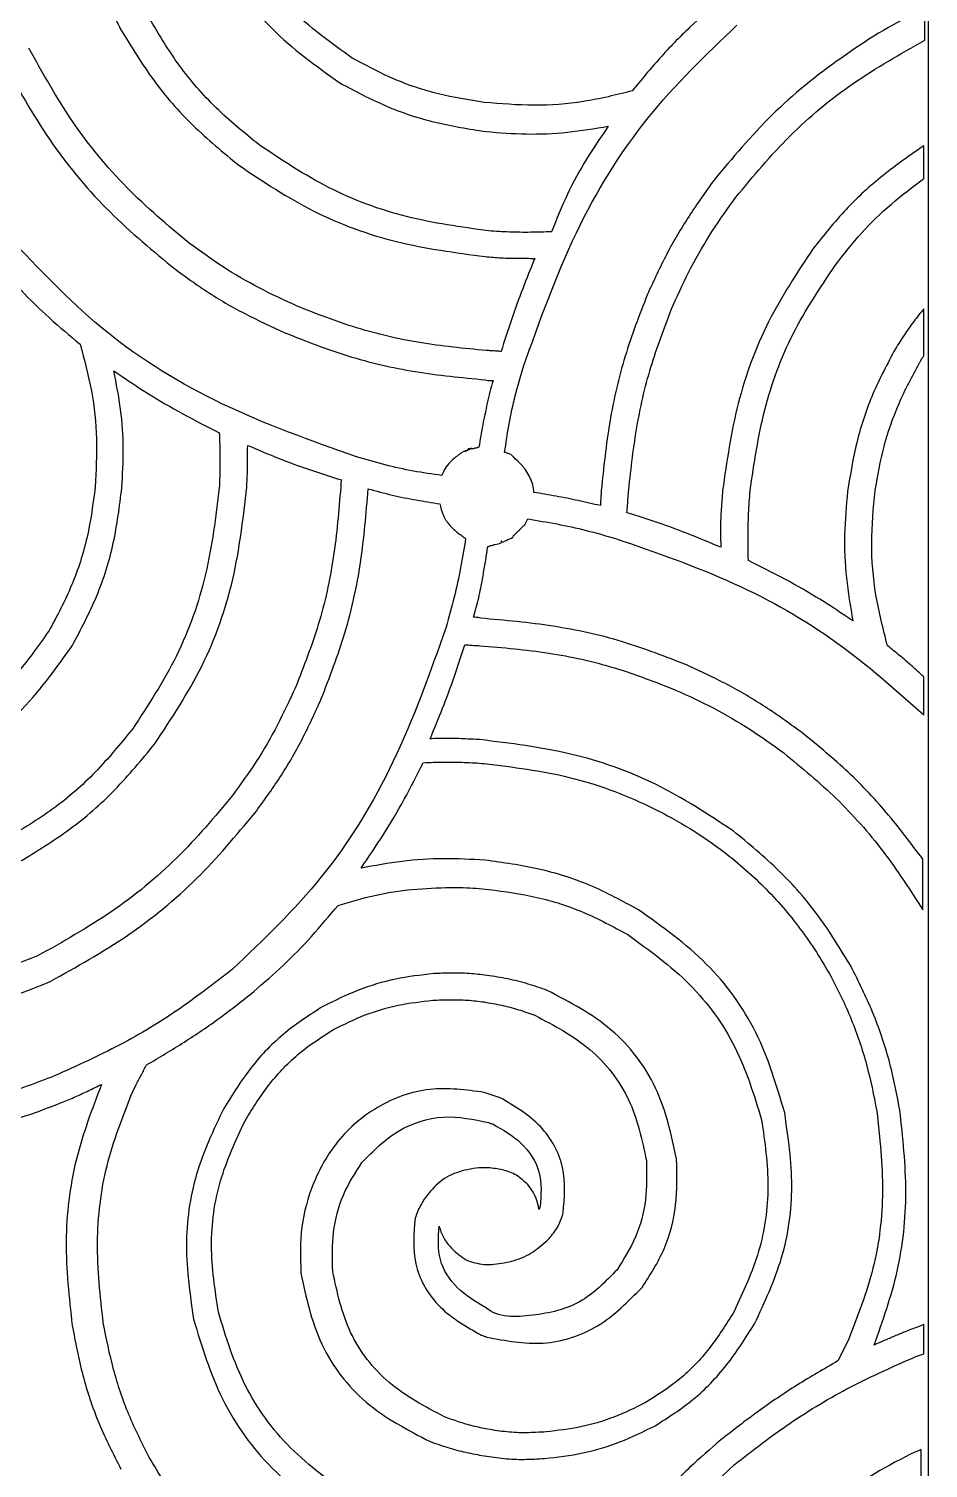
# Model space of a CAD drawing. Extents: x 0 to 371, y 0 to 260.
# Drawn here: x 343.59 to 370.44, y 165.5 to 208.47 of the extents above; entities that cross this region are included whole.
import ezdxf

# ---------------------------------------------------------------- set-up
doc = ezdxf.new("R2010")
doc.units = 0
doc.layers.add('Layer_1', color=7, linetype='CONTINUOUS')

msp = doc.modelspace()

# ---------------------------------------------------------------- linework, layer by layer
at = {"layer": 'Layer_1', "color": 7}
for points in [[(0.02646, 259.95312), (370.443122, 259.95312), (370.443122, 0.661457), (0.02646, 0.661457)], [(350.123332, 196.029584)], [(356.816973, 195.950519)], [(356.620097, 195.864736)], [(356.626817, 195.868353)], [(356.708467, 195.906077)], [(353.72156, 194.733539)], [(357.716662, 193.172394)], [(356.284711, 186.574347)], [(356.181867, 182.833491)], [(345.757707, 176.95323)]]:
    msp.add_lwpolyline(points, close=True, dxfattribs=at)
for points in [[(370.337075, 208.121352), (370.337075, 209.047394)], [(370.310723, 203.993955), (370.310723, 204.972707)], [(370.310723, 198.702289), (370.310723, 200.104271)], [(357.213848, 196.955626), (357.213848, 196.982497)], [(356.658329, 195.870938), (356.631976, 195.870938)], [(356.737916, 195.924164), (356.711034, 195.924164), (356.711034, 195.924164)], [(356.843326, 195.924164), (356.816973, 195.924164), (356.790621, 195.924164)], [(357.822601, 195.818227), (357.796249, 195.818227)], [(358.193124, 195.553644), (358.113537, 195.632709), (358.060832, 195.685936)], [(358.669056, 194.627602), (358.669056, 194.680313)], [(358.404473, 193.675206), (358.48406, 193.833852)], [(358.087185, 193.357396), (358.166242, 193.436977), (358.219476, 193.489688)], [(358.272181, 193.542914), (358.351768, 193.621979)], [(357.293435, 193.013747), (357.319787, 193.013747)], [(370.310723, 187.986664), (370.310723, 189.124063)], [(370.28437, 182.165831), (370.28437, 183.673749)], [(357.663957, 176.556355), (357.187496, 176.715001)], [(357.293435, 174.466043), (357.028851, 174.466043)], [(357.187496, 171.582497), (357.399374, 171.582497)], [(370.072492, 168.830728), (370.310723, 168.909793), (370.310723, 169.783124)], [(368.061765, 169.333539), (367.744476, 168.698436)], [(370.231665, 165.126561), (370.231665, 166.052603)]]:
    msp.add_lwpolyline(points, dxfattribs=at)
for points, knots in [([(353.245098, 207.592186), (352.60273, 208.051257), (351.330804, 208.960244), (349.930243, 210.894264), (349.477092, 212.378338), (349.249996, 213.12208)], [0, 0, 0, 0, 2.359117, 4.671186, 6.993906, 6.993906, 6.993906, 6.993906]), ([(344.884371, 212.725205), (344.979483, 212.226802), (345.169245, 211.232423), (345.651251, 209.787706), (346.110201, 208.888206), (346.339579, 208.438646)], [0, 0, 0, 0, 1.521336, 3.035266, 4.547924, 4.547924, 4.547924, 4.547924]), ([(348.508951, 212.910207), (348.756122, 212.093623), (349.247909, 210.468897), (350.777636, 208.348195), (352.169615, 207.354432), (352.874576, 206.851146)], [0, 0, 0, 0, 2.548266, 5.070183, 7.657964, 7.657964, 7.657964, 7.657964]), ([(364.251659, 209.338332), (363.936759, 209.063965), (363.302163, 208.511051), (362.417973, 207.599171), (361.877134, 206.942388), (361.605825, 206.612918)], [0, 0, 0, 0, 1.252638, 2.524357, 3.804463, 3.804463, 3.804463, 3.804463]), ([(370.337075, 209.047394), (370.317258, 209.038344), (370.27599, 209.019499), (370.213171, 208.995693), (369.35193, 208.603751), (367.815373, 207.628712), (365.725963, 205.966187), (364.598655, 204.611629), (364.04031, 203.940729)], [0, 0, 0, 0, 0.065342, 0.136071, 0.201412, 2.903263, 5.564705, 8.17648, 8.17648, 8.17648, 8.17648]), ([(346.339579, 208.438646), (346.650917, 207.926088), (347.27248, 206.902806), (348.46603, 205.540572), (349.39272, 204.775555), (349.858749, 204.39083)], [0, 0, 0, 0, 1.796895, 3.587358, 5.398689, 5.398689, 5.398689, 5.398689]), ([(350.466973, 204.999063), (350.027573, 205.357146), (349.155324, 206.067974), (348.042206, 207.343785), (347.471321, 208.303309), (347.186034, 208.782811)], [0, 0, 0, 0, 1.698782, 3.372239, 5.043885, 5.043885, 5.043885, 5.043885]), ([(358.351768, 198.358124), (358.83354, 199.71694), (359.766179, 202.347408), (361.907599, 205.861), (363.80525, 207.68425), (364.72812, 208.570937)], [0, 0, 0, 0, 4.320331, 8.363528, 12.191411, 12.191411, 12.191411, 12.191411]), ([(364.701768, 203.437918), (365.21957, 204.061529), (366.261692, 205.316601), (368.170228, 206.90065), (369.611147, 207.712397), (370.337075, 208.121352)], [0, 0, 0, 0, 2.42846, 4.88749, 7.384141, 7.384141, 7.384141, 7.384141]), ([(348.376659, 202.062291), (347.73717, 202.599416), (346.450776, 203.679895), (344.837256, 205.655318), (344.005986, 207.137498), (343.587807, 207.883124)], [0, 0, 0, 0, 2.501839, 5.032693, 7.594724, 7.594724, 7.594724, 7.594724]), ([(357.187496, 206.269269), (356.728599, 206.341805), (355.808406, 206.487258), (354.475283, 206.929387), (353.654557, 207.371577), (353.245098, 207.592186)], [0, 0, 0, 0, 1.392508, 2.792301, 4.185936, 4.185936, 4.185936, 4.185936]), ([(342.820409, 207.486249), (343.259389, 206.698707), (344.130783, 205.135402), (345.829016, 203.063568), (347.178905, 201.933961), (347.847492, 201.374477)], [0, 0, 0, 0, 2.701851, 5.363294, 7.97507, 7.97507, 7.97507, 7.97507]), ([(352.874576, 206.851146), (353.32774, 206.607584), (354.235002, 206.11996), (355.71282, 205.639438), (356.730901, 205.477132), (357.240201, 205.395938)], [0, 0, 0, 0, 1.541296, 3.085767, 4.63181, 4.63181, 4.63181, 4.63181]), ([(361.605825, 206.612918), (361.124732, 206.492921), (360.162834, 206.253001), (358.671043, 206.142413), (357.682478, 206.226943), (357.187496, 206.269269)], [0, 0, 0, 0, 1.485752, 2.970608, 4.45968, 4.45968, 4.45968, 4.45968]), ([(357.240201, 205.395938), (357.641664, 205.364215), (358.450164, 205.30033), (359.675562, 205.354357), (360.485038, 205.487635), (360.891662, 205.554584)], [0, 0, 0, 0, 1.207444, 2.431651, 3.667319, 3.667319, 3.667319, 3.667319]), ([(360.891662, 205.554584), (360.669212, 205.23126), (360.221874, 204.581066), (359.646271, 203.529899), (359.348731, 202.783842), (359.198223, 202.406455)], [0, 0, 0, 0, 1.177034, 2.36697, 3.585037, 3.585037, 3.585037, 3.585037]), ([(357.319787, 202.432811), (356.494199, 202.546335), (354.854691, 202.77178), (352.51205, 203.636187), (351.147453, 204.545579), (350.466973, 204.999063)], [0, 0, 0, 0, 2.496035, 4.956793, 7.404471, 7.404471, 7.404471, 7.404471]), ([(370.310723, 204.972707), (369.898416, 204.687313), (369.07398, 204.116645), (367.956116, 203.088993), (367.322725, 202.300916), (367.003431, 201.903644)], [0, 0, 0, 0, 1.503379, 3.006114, 4.533713, 4.533713, 4.533713, 4.533713]), ([(349.858749, 204.39083), (350.587186, 203.90538), (352.049604, 202.930786), (354.56625, 202.014793), (356.326935, 201.782453), (357.213848, 201.665416)], [0, 0, 0, 0, 2.619891, 5.259719, 7.939247, 7.939247, 7.939247, 7.939247]), ([(364.04031, 203.940729), (363.789254, 203.588471), (363.282965, 202.878096), (362.611333, 201.739937), (362.242035, 200.933758), (362.055935, 200.527501)], [0, 0, 0, 0, 1.297443, 2.616471, 3.956386, 3.956386, 3.956386, 3.956386]), ([(367.66489, 201.400832), (367.921132, 201.731485), (368.429771, 202.387829), (369.325853, 203.252209), (369.982774, 203.746964), (370.310723, 203.993955)], [0, 0, 0, 0, 1.253799, 2.488785, 3.719926, 3.719926, 3.719926, 3.719926]), ([(362.823332, 200.210207), (362.999216, 200.592102), (363.349109, 201.351823), (363.978291, 202.43211), (364.461479, 203.103858), (364.701768, 203.437918)], [0, 0, 0, 0, 1.260922, 2.508408, 3.742494, 3.742494, 3.742494, 3.742494]), ([(359.198223, 202.406455), (358.986932, 202.399472), (358.566378, 202.385572), (357.939419, 202.390032), (357.525144, 202.418633), (357.319787, 202.432811)], [0, 0, 0, 0, 0.634212, 1.262339, 1.879756, 1.879756, 1.879756, 1.879756]), ([(353.37739, 195.685936), (352.01689, 196.167967), (349.383201, 197.101095), (345.864226, 199.236625), (344.046845, 201.138841), (343.164579, 202.062291)], [0, 0, 0, 0, 4.325799, 8.373984, 12.193381, 12.193381, 12.193381, 12.193381]), ([(351.604893, 200.183852), (351.222957, 200.359742), (350.463124, 200.709661), (349.382623, 201.338776), (348.710762, 201.821996), (348.376659, 202.062291)], [0, 0, 0, 0, 1.261045, 2.508749, 3.742947, 3.742947, 3.742947, 3.742947]), ([(342.582707, 201.533124), (342.837224, 201.23792), (343.349448, 200.643813), (344.201493, 199.815036), (344.813494, 199.304033), (345.122601, 199.045938)], [0, 0, 0, 0, 1.168936, 2.352525, 3.560392, 3.560392, 3.560392, 3.560392]), ([(357.213848, 201.665416), (357.375097, 201.651174), (357.70108, 201.622382), (358.195652, 201.613097), (358.528188, 201.612836), (358.695409, 201.612705)], [0, 0, 0, 0, 0.485488, 0.981473, 1.483178, 1.483178, 1.483178, 1.483178]), ([(358.695409, 201.612705), (358.573587, 201.310554), (358.328932, 200.703746), (357.990507, 199.778247), (357.790615, 199.14989), (357.69031, 198.83458)], [0, 0, 0, 0, 0.977334, 1.96277, 2.955324, 2.955324, 2.955324, 2.955324]), ([(367.003431, 201.903644), (366.531645, 201.189573), (365.581042, 199.750788), (364.676084, 197.282483), (364.429208, 195.5518), (364.304893, 194.680313)], [0, 0, 0, 0, 2.561757, 5.16169, 7.798819, 7.798819, 7.798819, 7.798819]), ([(347.847492, 201.374477), (348.194417, 201.117868), (348.894025, 200.60039), (350.033162, 199.943674), (350.832893, 199.575122), (351.234371, 199.390102)], [0, 0, 0, 0, 1.293786, 2.609047, 3.934959, 3.934959, 3.934959, 3.934959]), ([(365.124995, 194.680313), (365.244133, 195.490188), (365.480759, 197.098737), (366.32534, 199.398359), (367.219801, 200.735476), (367.66489, 201.400832)], [0, 0, 0, 0, 2.452598, 4.871277, 7.266896, 7.266896, 7.266896, 7.266896]), ([(362.055935, 200.527501), (361.820328, 199.919271), (361.342548, 198.685856), (360.892807, 196.717853), (360.751456, 195.36585), (360.679784, 194.680313)], [0, 0, 0, 0, 1.954999, 3.964496, 6.031497, 6.031497, 6.031497, 6.031497]), ([(357.240201, 198.860936), (356.578817, 198.925584), (355.273052, 199.053218), (353.376303, 199.490716), (352.189016, 199.95529), (351.604893, 200.183852)], [0, 0, 0, 0, 1.992575, 3.933927, 5.81399, 5.81399, 5.81399, 5.81399]), ([(361.500415, 194.706668), (361.572132, 195.35079), (361.713846, 196.623589), (362.152516, 198.473636), (362.601924, 199.63704), (362.823332, 200.210207)], [0, 0, 0, 0, 1.943386, 3.84017, 5.682105, 5.682105, 5.682105, 5.682105]), ([(370.310723, 200.104271), (370.208394, 199.979186), (370.003732, 199.72901), (369.72652, 199.327625), (369.552168, 199.052401), (369.464268, 198.913646)], [0, 0, 0, 0, 0.484647, 0.969317, 1.462103, 1.462103, 1.462103, 1.462103]), ([(351.234371, 199.390102), (351.855658, 199.145629), (353.117433, 198.649128), (355.13081, 198.186104), (356.514785, 198.05422), (357.213848, 197.987604)], [0, 0, 0, 0, 2.001113, 4.064069, 6.169652, 6.169652, 6.169652, 6.169652]), ([(345.122601, 199.045938), (345.24612, 198.586386), (345.494485, 197.662338), (345.646184, 196.226166), (345.596839, 195.266038), (345.572181, 194.786249)], [0, 0, 0, 0, 1.42627, 2.867883, 4.307844, 4.307844, 4.307844, 4.307844]), ([(357.69031, 198.83458), (357.643537, 198.836327), (357.54593, 198.839973), (357.396378, 198.856257), (357.292863, 198.859358), (357.240201, 198.860936)], [0, 0, 0, 0, 0.14038, 0.292952, 0.450952, 0.450952, 0.450952, 0.450952]), ([(369.464268, 198.913646), (369.227873, 198.471191), (368.754781, 197.585717), (368.277777, 196.146127), (368.116343, 195.152228), (368.035412, 194.653957)], [0, 0, 0, 0, 1.503159, 3.008233, 4.521331, 4.521331, 4.521331, 4.521331]), ([(370.178431, 198.490416), (370.193981, 198.514483), (370.223625, 198.560362), (370.265529, 198.632342), (370.295173, 198.678222), (370.310723, 198.702289)], [0, 0, 0, 0, 0.085951, 0.163847, 0.249797, 0.249797, 0.249797, 0.249797]), ([(346.365931, 194.759894), (346.388831, 195.149722), (346.434664, 195.929984), (346.355458, 197.102876), (346.203564, 197.869363), (346.127701, 198.252188)], [0, 0, 0, 0, 1.170822, 2.343462, 3.513538, 3.513538, 3.513538, 3.513538]), ([(346.127701, 198.252188), (346.460103, 198.027598), (347.12909, 197.575593), (348.183451, 196.96248), (348.910469, 196.588376), (349.276348, 196.400104)], [0, 0, 0, 0, 1.203234, 2.421603, 3.655969, 3.655969, 3.655969, 3.655969]), ([(357.796249, 195.818227), (357.836918, 196.101014), (357.918719, 196.669794), (358.104919, 197.518303), (358.269082, 198.076813), (358.351768, 198.358124)], [0, 0, 0, 0, 0.856909, 1.723537, 2.603019, 2.603019, 2.603019, 2.603019]), ([(368.855515, 194.680313), (368.935176, 195.121868), (369.095164, 196.008667), (369.537953, 197.294304), (369.964997, 198.091821), (370.178431, 198.490416)], [0, 0, 0, 0, 1.344943, 2.701122, 4.056191, 4.056191, 4.056191, 4.056191]), ([(357.213848, 197.987604), (357.240156, 197.980497), (357.29218, 197.966443), (357.372616, 197.961396), (357.425626, 197.961298), (357.452079, 197.961249)], [0, 0, 0, 0, 0.08155, 0.161267, 0.240676, 0.240676, 0.240676, 0.240676]), ([(357.452079, 197.961249), (357.418775, 197.849139), (357.353128, 197.628158), (357.27163, 197.292868), (357.233147, 197.068265), (357.213848, 196.955626)], [0, 0, 0, 0, 0.35084, 0.691546, 1.034309, 1.034309, 1.034309, 1.034309]), ([(357.213848, 196.982497), (357.189238, 196.87027), (357.14059, 196.648421), (357.081338, 196.312625), (357.046429, 196.089315), (357.028851, 195.976874)], [0, 0, 0, 0, 0.344646, 0.681296, 1.02272, 1.02272, 1.02272, 1.02272]), ([(349.276348, 196.400104), (349.283412, 196.217232), (349.297459, 195.853555), (349.297459, 195.306443), (349.283412, 194.942766), (349.276348, 194.759894)], [0, 0, 0, 0, 0.548995, 1.091782, 1.640777, 1.640777, 1.640777, 1.640777]), ([(350.096451, 194.786249), (350.103607, 194.921105), (350.118119, 195.19459), (350.123034, 195.609251), (350.123232, 195.888821), (350.123332, 196.029584)], [0, 0, 0, 0, 0.405094, 0.821528, 1.24383, 1.24383, 1.24383, 1.24383]), ([(350.123332, 196.029584), (350.425416, 195.900679), (351.032327, 195.641697), (351.968011, 195.29676), (352.606141, 195.098208), (352.92781, 194.998122)], [0, 0, 0, 0, 0.985224, 1.979397, 2.989934, 2.989934, 2.989934, 2.989934]), ([(356.816973, 195.950519), (356.814306, 195.950235), (356.804618, 195.949203), (356.790198, 195.944214), (356.752942, 195.921914), (356.777577, 195.925884), (356.794873, 195.932095), (356.808651, 195.943581), (356.816973, 195.950519)], [0, 0, 0, 0, 0.007843, 0.028495, 0.059991, 0.067834, 0.088486, 0.119982, 0.119982, 0.119982, 0.119982]), ([(357.028851, 195.976874), (357.01982, 195.97512), (357.001079, 195.971481), (356.977013, 195.95606), (356.943384, 195.948506), (356.906559, 195.947563), (356.873539, 195.930374), (356.85259, 195.926068), (356.843326, 195.924164)], [0, 0, 0, 0, 0.02738, 0.056815, 0.084195, 0.129814, 0.165514, 0.193817, 0.193817, 0.193817, 0.193817]), ([(355.917284, 195.130414), (355.634498, 195.171084), (355.065718, 195.252884), (354.21721, 195.439086), (353.6587, 195.60325), (353.37739, 195.685936)], [0, 0, 0, 0, 0.856908, 1.723535, 2.603017, 2.603017, 2.603017, 2.603017]), ([(356.341041, 195.685936), (356.280795, 195.636169), (356.15875, 195.535354), (356.014617, 195.345238), (355.949416, 195.201332), (355.917284, 195.130414)], [0, 0, 0, 0, 0.233949, 0.473926, 0.707096, 0.707096, 0.707096, 0.707096]), ([(356.790621, 195.924164), (356.781543, 195.922463), (356.762684, 195.918929), (356.739339, 195.901775), (356.707924, 195.900631), (356.690017, 195.878451), (356.670315, 195.872048), (356.654174, 195.870775), (356.637282, 195.865837), (356.62818, 195.851223), (356.60221, 195.83752), (356.607057, 195.854514), (356.612301, 195.860712), (356.643665, 195.876791), (356.537704, 195.827171), (356.504687, 195.797356), (356.449083, 195.770022), (356.413146, 195.73644), (356.374701, 195.714237), (356.351867, 195.695038), (356.341041, 195.685936)], [0, 0, 0, 0, 0.027413, 0.056957, 0.08437, 0.115867, 0.136518, 0.144361, 0.165065, 0.183678, 0.204382, 0.214113, 0.222323, 0.230739, 0.304288, 0.371497, 0.431226, 0.473636, 0.520675, 0.563085, 0.563085, 0.563085, 0.563085]), ([(356.620097, 195.864736), (356.620901, 195.865112), (356.622485, 195.865853), (356.624116, 195.867184), (356.628237, 195.868904), (356.623976, 195.867374), (356.622369, 195.866001), (356.620855, 195.865158), (356.620097, 195.864736)], [0, 0, 0, 0, 0.002563, 0.005046, 0.007641, 0.01029, 0.012788, 0.015299, 0.015299, 0.015299, 0.015299]), ([(356.626817, 195.868353), (356.63006, 195.868969), (356.636765, 195.870243), (356.64733, 195.870851), (356.654589, 195.870908), (356.658329, 195.870938)], [0, 0, 0, 0, 0.009895, 0.020455, 0.031678, 0.031678, 0.031678, 0.031678]), ([(356.631976, 195.870938), (356.631369, 195.870688), (356.630185, 195.8702), (356.628577, 195.869123), (356.627411, 195.868613), (356.626817, 195.868353)], [0, 0, 0, 0, 0.001965, 0.003834, 0.005777, 0.005777, 0.005777, 0.005777]), ([(356.708467, 195.906077), (356.705825, 195.904753), (356.700569, 195.902119), (356.694188, 195.898343), (356.678441, 195.896803), (356.697155, 195.897574), (356.704756, 195.900059), (356.707334, 195.90424), (356.708467, 195.906077)], [0, 0, 0, 0, 0.008639, 0.017179, 0.025569, 0.038409, 0.046272, 0.052437, 0.052437, 0.052437, 0.052437]), ([(356.711034, 195.924164), (356.710958, 195.921316), (356.710831, 195.916561), (356.710334, 195.910818), (356.705638, 195.90055), (356.72408, 195.915573), (356.731635, 195.919527), (356.736527, 195.923139), (356.737916, 195.924164)], [0, 0, 0, 0, 0.008421, 0.014056, 0.018383, 0.035234, 0.047942, 0.052978, 0.052978, 0.052978, 0.052978]), ([(358.060832, 195.685936), (358.051832, 195.694894), (358.032788, 195.713849), (357.997969, 195.741427), (357.95598, 195.765586), (357.911496, 195.784608), (357.865932, 195.798483), (357.837812, 195.811296), (357.822601, 195.818227)], [0, 0, 0, 0, 0.038081, 0.080574, 0.132826, 0.182911, 0.225414, 0.2755, 0.2755, 0.2755, 0.2755]), ([(358.669056, 194.680313), (358.655289, 194.757692), (358.62799, 194.91112), (358.530664, 195.123514), (358.43096, 195.281401), (358.343647, 195.397961), (358.27088, 195.475631), (358.219362, 195.527319), (358.193124, 195.553644)], [0, 0, 0, 0, 0.234925, 0.465812, 0.694772, 0.794702, 0.902147, 1.013671, 1.013671, 1.013671, 1.013671]), ([(345.572181, 194.786249), (345.505263, 194.285666), (345.371448, 193.284668), (344.906254, 191.834913), (344.432892, 190.944671), (344.19656, 190.500206)], [0, 0, 0, 0, 1.513325, 3.026144, 4.534516, 4.534516, 4.534516, 4.534516]), ([(344.884371, 190.050104), (345.143573, 190.538203), (345.661975, 191.514397), (346.16081, 193.1094), (346.297444, 194.208816), (346.365931, 194.759894)], [0, 0, 0, 0, 1.655746, 3.311481, 4.975488, 4.975488, 4.975488, 4.975488]), ([(349.276348, 194.759894), (349.169426, 193.895142), (348.956818, 192.17563), (348.09292, 189.710303), (347.151805, 188.276172), (346.683749, 187.562918)], [0, 0, 0, 0, 2.61027, 5.190382, 7.743209, 7.743209, 7.743209, 7.743209]), ([(347.345207, 187.113333), (347.846574, 187.872276), (348.854293, 189.397709), (349.783551, 192.025653), (349.991698, 193.862054), (350.096451, 194.786249)], [0, 0, 0, 0, 2.722158, 5.471388, 8.256756, 8.256756, 8.256756, 8.256756]), ([(352.901457, 194.786249), (352.843951, 194.083398), (352.730613, 192.698167), (352.28702, 190.682829), (351.794346, 189.425915), (351.551659, 188.806769)], [0, 0, 0, 0, 2.114459, 4.167331, 6.160257, 6.160257, 6.160257, 6.160257]), ([(352.319056, 188.462604), (352.570687, 189.112713), (353.082428, 190.434842), (353.544204, 192.547679), (353.662007, 193.999565), (353.72156, 194.733539)], [0, 0, 0, 0, 2.089227, 4.248873, 6.456838, 6.456838, 6.456838, 6.456838]), ([(352.92781, 194.998122), (352.920737, 194.974106), (352.90733, 194.928585), (352.901339, 194.856966), (352.901417, 194.810432), (352.901457, 194.786249)], [0, 0, 0, 0, 0.074913, 0.141994, 0.214569, 0.214569, 0.214569, 0.214569]), ([(353.72156, 194.733539), (353.958977, 194.668266), (354.430804, 194.538547), (355.147687, 194.395395), (355.626198, 194.320666), (355.864579, 194.283438)], [0, 0, 0, 0, 0.738481, 1.467605, 2.191421, 2.191421, 2.191421, 2.191421]), ([(360.679784, 194.680313), (360.678219, 194.629653), (360.675146, 194.530177), (360.658069, 194.380863), (360.654996, 194.281387), (360.653431, 194.230727)], [0, 0, 0, 0, 0.151991, 0.298453, 0.450443, 0.450443, 0.450443, 0.450443]), ([(361.447181, 194.020405), (361.454314, 194.09725), (361.468389, 194.248877), (361.479106, 194.478148), (361.493247, 194.629797), (361.500415, 194.706668)], [0, 0, 0, 0, 0.231498, 0.456782, 0.688365, 0.688365, 0.688365, 0.688365]), ([(364.304893, 194.680313), (364.28904, 194.494881), (364.257204, 194.122497), (364.235648, 193.557304), (364.246286, 193.178293), (364.251659, 192.986876)], [0, 0, 0, 0, 0.558306, 1.121186, 1.695539, 1.695539, 1.695539, 1.695539]), ([(365.07229, 192.590001), (365.066892, 192.825516), (365.056184, 193.292702), (365.077435, 193.990054), (365.109179, 194.450762), (365.124995, 194.680313)], [0, 0, 0, 0, 0.706631, 1.40173, 2.091998, 2.091998, 2.091998, 2.091998]), ([(368.035412, 194.653957), (367.996638, 194.226529), (367.918794, 193.368422), (367.972014, 192.070523), (368.120009, 191.217797), (368.194056, 190.791144)], [0, 0, 0, 0, 1.28672, 2.583227, 3.881496, 3.881496, 3.881496, 3.881496]), ([(369.226037, 190.050104), (369.097259, 190.551204), (368.839056, 191.555924), (368.712655, 193.120316), (368.807796, 194.159232), (368.855515, 194.680313)], [0, 0, 0, 0, 1.550462, 3.108725, 4.676749, 4.676749, 4.676749, 4.676749]), ([(355.864579, 194.283438), (355.890515, 194.17297), (355.941848, 193.954329), (356.12022, 193.662522), (356.284771, 193.512369), (356.367393, 193.436977)], [0, 0, 0, 0, 0.338897, 0.670754, 1.005417, 1.005417, 1.005417, 1.005417]), ([(360.653431, 194.230727), (360.433195, 194.281828), (359.993918, 194.383753), (359.332186, 194.516184), (358.889745, 194.590522), (358.669056, 194.627602)], [0, 0, 0, 0, 0.678238, 1.352795, 2.024117, 2.024117, 2.024117, 2.024117]), ([(358.48406, 193.833852), (358.775561, 193.78606), (359.361185, 193.690044), (360.236407, 193.49885), (360.813295, 193.334266), (361.10354, 193.251459)], [0, 0, 0, 0, 0.886111, 1.780194, 2.685514, 2.685514, 2.685514, 2.685514]), ([(364.251659, 192.986876), (363.948821, 193.114013), (363.339908, 193.369646), (362.406579, 193.721211), (361.768403, 193.92023), (361.447181, 194.020405)], [0, 0, 0, 0, 0.985319, 1.981173, 2.990436, 2.990436, 2.990436, 2.990436]), ([(356.367393, 193.436977), (356.385316, 193.426291), (356.422114, 193.404351), (356.471316, 193.363667), (356.508114, 193.341727), (356.526037, 193.331041)], [0, 0, 0, 0, 0.062523, 0.128365, 0.190888, 0.190888, 0.190888, 0.190888]), ([(357.504784, 193.066458), (357.574839, 193.08445), (357.71233, 193.119763), (357.875664, 193.222431), (358.053835, 193.261869), (358.061306, 193.335307), (358.064333, 193.337986), (358.068427, 193.343323), (358.07359, 193.350761), (358.081547, 193.355407), (358.085909, 193.356946), (358.087185, 193.357396)], [0, 0, 0, 0, 0.212426, 0.416911, 0.620595, 0.624999, 0.628554, 0.632226, 0.645337, 0.655161, 0.659223, 0.659223, 0.659223, 0.659223]), ([(358.219476, 193.489688), (358.226632, 193.491536), (358.241927, 193.495488), (358.253085, 193.520847), (358.265226, 193.534876), (358.272181, 193.542914)], [0, 0, 0, 0, 0.021088, 0.045075, 0.07725, 0.07725, 0.07725, 0.07725]), ([(358.351768, 193.621979), (358.359778, 193.628947), (358.373748, 193.641101), (358.398834, 193.652708), (358.402672, 193.668019), (358.404473, 193.675206)], [0, 0, 0, 0, 0.03215, 0.056076, 0.077239, 0.077239, 0.077239, 0.077239]), ([(356.631976, 193.251459), (356.584142, 192.959645), (356.487734, 192.371515), (356.295413, 191.487897), (356.132194, 190.902128), (356.049576, 190.605626)], [0, 0, 0, 0, 0.88705, 1.787784, 2.711049, 2.711049, 2.711049, 2.711049]), ([(356.526037, 193.331041), (356.527802, 193.323833), (356.531563, 193.308477), (356.557397, 193.298316), (356.573372, 193.276547), (356.599602, 193.274502), (356.611341, 193.255655), (356.624882, 193.252902), (356.631976, 193.251459)], [0, 0, 0, 0, 0.021038, 0.044821, 0.07689, 0.097767, 0.116736, 0.137614, 0.137614, 0.137614, 0.137614]), ([(356.870207, 190.897081), (356.896575, 190.993993), (356.949175, 191.187317), (357.023077, 191.477565), (357.091147, 191.813028), (357.159726, 192.19008), (357.23428, 192.604106), (357.273932, 192.878692), (357.293435, 193.013747)], [0, 0, 0, 0, 0.301316, 0.601074, 0.898294, 1.327951, 1.750855, 2.160192, 2.160192, 2.160192, 2.160192]), ([(357.319787, 193.013747), (357.3306, 193.020701), (357.352694, 193.034912), (357.389647, 193.041664), (357.427486, 193.033916), (357.449012, 193.061396), (357.47827, 193.066182), (357.496032, 193.066367), (357.504784, 193.066458)], [0, 0, 0, 0, 0.038178, 0.078013, 0.111372, 0.143642, 0.170815, 0.197208, 0.197208, 0.197208, 0.197208]), ([(357.716662, 193.172394), (357.714385, 193.172116), (357.707356, 193.171259), (357.693759, 193.16739), (357.690179, 193.133941), (357.687918, 193.163998), (357.7001, 193.174257), (357.710083, 193.173134), (357.716662, 193.172394)], [0, 0, 0, 0, 0.006898, 0.021299, 0.041106, 0.059723, 0.069352, 0.087968, 0.087968, 0.087968, 0.087968]), ([(361.10354, 193.251459), (362.293975, 192.840872), (364.6068, 192.043165), (367.742359, 190.274627), (369.470258, 188.735371), (370.310723, 187.986664)], [0, 0, 0, 0, 3.774131, 7.33254, 10.702616, 10.702616, 10.702616, 10.702616]), ([(368.194056, 190.791144), (367.867825, 191.009086), (367.207458, 191.450251), (366.163979, 192.049517), (365.438085, 192.4089), (365.07229, 192.590001)], [0, 0, 0, 0, 1.176781, 2.382078, 3.606441, 3.606441, 3.606441, 3.606441]), ([(357.081556, 190.870209), (357.057586, 190.87731), (357.012195, 190.890755), (356.940765, 190.897119), (356.894347, 190.897094), (356.870207, 190.897081)], [0, 0, 0, 0, 0.074815, 0.141671, 0.214112, 0.214112, 0.214112, 0.214112]), ([(363.24656, 189.468227), (362.607624, 189.718113), (361.309803, 190.225686), (359.231076, 190.677434), (357.804267, 190.805395), (357.081556, 190.870209)], [0, 0, 0, 0, 2.055817, 4.175825, 6.35188, 6.35188, 6.35188, 6.35188]), ([(344.19656, 190.500206), (343.737483, 189.857803), (342.828476, 188.585798), (340.894535, 187.184957), (339.410413, 186.731719), (338.666662, 186.504585)], [0, 0, 0, 0, 2.359223, 4.671439, 6.994206, 6.994206, 6.994206, 6.994206]), ([(356.049576, 190.605626), (355.567544, 189.245126), (354.634417, 186.611437), (352.498888, 183.09246), (350.596673, 181.275079), (349.673223, 180.392813)], [0, 0, 0, 0, 4.325799, 8.373985, 12.193381, 12.193381, 12.193381, 12.193381]), ([(338.825307, 185.684479), (339.641891, 185.931651), (341.266617, 186.423438), (343.387321, 187.953165), (344.381084, 189.345144), (344.884371, 190.050104)], [0, 0, 0, 0, 2.548267, 5.070184, 7.657966, 7.657966, 7.657966, 7.657966]), ([(355.573643, 187.271979), (355.69731, 187.57461), (355.9466, 188.184655), (356.302047, 189.116065), (356.503893, 189.754624), (356.605624, 190.07646)], [0, 0, 0, 0, 0.98081, 1.97712, 2.98951, 2.98951, 2.98951, 2.98951]), ([(356.605624, 190.07646), (356.656283, 190.074895), (356.755757, 190.071821), (356.90507, 190.054742), (357.004545, 190.051669), (357.055204, 190.050104)], [0, 0, 0, 0, 0.151989, 0.298449, 0.450438, 0.450438, 0.450438, 0.450438]), ([(357.055204, 190.050104), (357.742686, 189.992515), (359.098898, 189.878907), (361.068878, 189.442694), (362.298356, 188.962905), (362.90239, 188.727188)], [0, 0, 0, 0, 2.068543, 4.080665, 6.023909, 6.023909, 6.023909, 6.023909]), ([(370.310723, 189.124063), (370.193991, 189.230157), (369.959307, 189.443455), (369.597859, 189.752605), (369.349719, 189.951145), (369.226037, 190.050104)], [0, 0, 0, 0, 0.47321, 0.951367, 1.426544, 1.426544, 1.426544, 1.426544]), ([(366.632909, 187.483852), (366.285275, 187.735421), (365.581605, 188.244639), (364.448382, 188.909524), (363.648209, 189.281509), (363.24656, 189.468227)], [0, 0, 0, 0, 1.286896, 2.604903, 3.933244, 3.933244, 3.933244, 3.933244]), ([(351.551659, 188.806769), (351.375769, 188.424833), (351.025851, 187.665003), (350.396736, 186.584505), (349.913518, 185.912645), (349.673223, 185.578543)], [0, 0, 0, 0, 1.261043, 2.508743, 3.742939, 3.742939, 3.742939, 3.742939]), ([(362.90239, 188.727188), (363.284326, 188.551298), (364.044158, 188.201379), (365.124659, 187.572264), (365.796521, 187.089044), (366.130624, 186.848749)], [0, 0, 0, 0, 1.261045, 2.508749, 3.742947, 3.742947, 3.742947, 3.742947]), ([(350.334681, 185.049376), (350.590781, 185.400883), (351.105315, 186.107104), (351.768797, 187.250959), (352.134657, 188.056565), (352.319056, 188.462604)], [0, 0, 0, 0, 1.304167, 2.620229, 3.957614, 3.957614, 3.957614, 3.957614]), ([(346.683749, 187.562918), (346.325672, 187.123554), (345.614868, 186.251393), (344.338975, 185.138538), (343.379491, 184.567746), (342.899996, 184.282497)], [0, 0, 0, 0, 1.698681, 3.371977, 5.043551, 5.043551, 5.043551, 5.043551]), ([(370.28437, 183.673749), (369.928715, 184.147328), (369.219941, 185.091108), (368.000781, 186.376316), (367.088264, 187.115162), (366.632909, 187.483852)], [0, 0, 0, 0, 1.776053, 3.539441, 5.295857, 5.295857, 5.295857, 5.295857]), ([(343.296871, 183.594168), (343.809467, 183.905512), (344.832847, 184.5271), (346.195324, 185.720569), (346.960442, 186.647297), (347.345207, 187.113333)], [0, 0, 0, 0, 1.797008, 3.587658, 5.399077, 5.399077, 5.399077, 5.399077]), ([(357.055204, 187.245624), (356.889968, 187.254294), (356.561608, 187.271523), (356.067497, 187.288286), (355.738911, 187.277437), (355.573643, 187.271979)], [0, 0, 0, 0, 0.496425, 0.986507, 1.482446, 1.482446, 1.482446, 1.482446]), ([(364.622181, 184.52021), (363.871926, 185.012942), (362.363722, 186.003461), (359.772261, 186.915416), (357.964077, 187.135167), (357.055204, 187.245624)], [0, 0, 0, 0, 2.686076, 5.399698, 8.142179, 8.142179, 8.142179, 8.142179]), ([(353.509681, 183.409166), (353.735924, 183.741708), (354.191197, 184.41089), (354.813432, 185.460508), (355.17861, 186.191289), (355.361765, 186.557811)], [0, 0, 0, 0, 1.206481, 2.427829, 3.656768, 3.656768, 3.656768, 3.656768]), ([(355.361765, 186.557811), (355.463808, 186.561775), (355.668597, 186.56973), (355.976304, 186.575688), (356.18192, 186.574794), (356.284711, 186.574347)], [0, 0, 0, 0, 0.306357, 0.614826, 0.923194, 0.923194, 0.923194, 0.923194]), ([(356.284711, 186.574347), (356.386749, 186.572587), (356.589432, 186.569092), (356.890535, 186.555502), (357.089183, 186.539417), (357.187496, 186.531456)], [0, 0, 0, 0, 0.306154, 0.608128, 0.904015, 0.904015, 0.904015, 0.904015]), ([(357.187496, 186.531456), (358.040251, 186.426668), (359.731971, 186.218788), (362.131179, 185.33159), (364.069664, 184.175393), (365.554595, 182.889107), (366.655806, 181.612486), (367.521141, 180.272591), (368.167023, 178.907079), (368.629625, 177.556865), (368.815709, 176.625266), (368.908749, 176.15948)], [0, 0, 0, 0, 2.570343, 5.099119, 7.607888, 9.302136, 10.971555, 12.649432, 14.070614, 15.494426, 16.918161, 16.918161, 16.918161, 16.918161]), ([(366.130624, 186.848749), (366.664414, 186.40837), (367.739153, 185.521705), (369.136225, 183.941256), (369.900672, 182.759159), (370.28437, 182.165831)], [0, 0, 0, 0, 2.073999, 4.175809, 6.293894, 6.293894, 6.293894, 6.293894]), ([(349.673223, 185.578543), (349.136098, 184.939054), (348.055619, 183.652659), (346.080196, 182.039138), (344.598016, 181.207867), (343.85239, 180.789688)], [0, 0, 0, 0, 2.50184, 5.032695, 7.594725, 7.594725, 7.594725, 7.594725]), ([(344.222912, 180.022293), (345.010454, 180.461273), (346.573759, 181.332667), (348.645592, 183.0309), (349.775198, 184.380789), (350.334681, 185.049376)], [0, 0, 0, 0, 2.70185, 5.363292, 7.975068, 7.975068, 7.975068, 7.975068]), ([(368.141351, 180.472394), (367.830013, 180.984952), (367.20845, 182.008234), (366.0149, 183.370468), (365.08821, 184.135485), (364.622181, 184.52021)], [0, 0, 0, 0, 1.796895, 3.587358, 5.398689, 5.398689, 5.398689, 5.398689]), ([(357.213848, 183.647394), (356.799817, 183.670356), (355.973126, 183.716204), (354.73017, 183.636568), (353.916771, 183.485015), (353.509681, 183.409166)], [0, 0, 0, 0, 1.243343, 2.482573, 3.724182, 3.724182, 3.724182, 3.724182]), ([(361.791351, 182.165831), (361.318855, 182.423567), (360.37276, 182.939639), (358.818616, 183.425258), (357.749294, 183.573277), (357.213848, 183.647394)], [0, 0, 0, 0, 1.611897, 3.227553, 4.847955, 4.847955, 4.847955, 4.847955]), ([(352.821871, 182.298122), (353.184368, 182.405338), (353.911466, 182.62039), (355.040387, 182.797843), (355.801114, 182.8216), (356.181867, 182.833491)], [0, 0, 0, 0, 1.133284, 2.273146, 3.415349, 3.415349, 3.415349, 3.415349]), ([(356.181867, 182.833491), (356.308707, 182.832175), (356.562216, 182.829547), (356.941836, 182.809788), (357.193869, 182.785965), (357.319787, 182.774063)], [0, 0, 0, 0, 0.380516, 0.760521, 1.139935, 1.139935, 1.139935, 1.139935]), ([(357.319787, 182.774063), (357.80292, 182.708794), (358.770547, 182.578073), (360.177785, 182.12633), (361.040684, 181.659143), (361.473534, 181.424791)], [0, 0, 0, 0, 1.460967, 2.926054, 4.400678, 4.400678, 4.400678, 4.400678]), ([(350.308329, 179.731354), (350.605794, 179.988214), (351.20654, 180.506952), (352.044101, 181.367934), (352.561481, 181.986705), (352.821871, 182.298122)], [0, 0, 0, 0, 1.178672, 2.380383, 3.597987, 3.597987, 3.597987, 3.597987]), ([(366.156976, 176.106769), (365.914907, 176.923887), (365.432568, 178.552051), (363.892552, 180.668726), (362.497839, 181.662458), (361.791351, 182.165831)], [0, 0, 0, 0, 2.544261, 5.069616, 7.661989, 7.661989, 7.661989, 7.661989]), ([(361.473534, 181.424791), (362.115298, 180.961114), (363.38279, 180.045346), (364.789271, 178.118017), (365.242214, 176.636982), (365.469165, 175.894896)], [0, 0, 0, 0, 2.366593, 4.674047, 6.991296, 6.991296, 6.991296, 6.991296]), ([(343.85239, 180.789688), (342.762786, 180.367003), (340.521316, 179.497479), (336.839998, 179.159677), (334.391973, 179.540293), (333.163117, 179.731354)], [0, 0, 0, 0, 3.49491, 7.189524, 10.913492, 10.913492, 10.913492, 10.913492]), ([(369.59656, 176.185835), (369.499793, 176.684431), (369.30669, 177.679408), (368.814832, 179.119457), (368.365439, 180.022232), (368.141351, 180.472394)], [0, 0, 0, 0, 1.522577, 3.038394, 4.546008, 4.546008, 4.546008, 4.546008]), ([(349.673223, 180.392813), (349.12238, 179.9674), (348.016385, 179.113249), (346.197659, 178.027785), (344.90276, 177.454448), (344.249265, 177.165103)], [0, 0, 0, 0, 2.086879, 4.19008, 6.332929, 6.332929, 6.332929, 6.332929]), ([(355.679582, 180.260521), (355.29572, 180.216798), (354.529579, 180.129533), (353.414063, 179.792439), (352.720526, 179.452472), (352.372291, 179.281769)], [0, 0, 0, 0, 1.157449, 2.310129, 3.4726, 3.4726, 3.4726, 3.4726]), ([(357.267082, 180.207811), (357.090931, 180.229093), (356.739509, 180.271551), (356.208538, 180.281358), (355.855907, 180.267467), (355.679582, 180.260521)], [0, 0, 0, 0, 0.531999, 1.061341, 1.590741, 1.590741, 1.590741, 1.590741]), ([(359.065931, 179.75771), (358.876145, 179.825003), (358.491378, 179.961432), (357.889675, 180.113893), (357.476088, 180.176282), (357.267082, 180.207811)], [0, 0, 0, 0, 0.603915, 1.224361, 1.858225, 1.858225, 1.858225, 1.858225]), ([(333.374996, 178.805313), (334.632279, 178.6388), (337.129716, 178.308044), (340.858947, 178.695214), (343.123653, 179.588637), (344.222912, 180.022293)], [0, 0, 0, 0, 3.798617, 7.545486, 11.079561, 11.079561, 11.079561, 11.079561]), ([(347.106976, 177.535622), (347.481728, 177.759222), (348.22718, 178.204006), (349.303193, 178.927861), (349.974405, 179.464419), (350.308329, 179.731354)], [0, 0, 0, 0, 1.309136, 2.604123, 3.886199, 3.886199, 3.886199, 3.886199]), ([(362.928742, 174.730626), (362.772299, 175.45487), (362.461128, 176.89542), (361.058033, 178.726904), (359.73657, 179.41069), (359.065931, 179.75771)], [0, 0, 0, 0, 2.205182, 4.386197, 6.633614, 6.633614, 6.633614, 6.633614]), ([(352.372291, 179.281769), (351.983908, 179.032974), (351.193288, 178.526508), (350.189095, 177.483356), (349.672083, 176.659073), (349.40864, 176.239061)], [0, 0, 0, 0, 1.380481, 2.810206, 4.295602, 4.295602, 4.295602, 4.295602]), ([(352.689579, 178.593956), (353.000538, 178.747099), (353.619166, 179.051765), (354.620073, 179.347341), (355.306737, 179.426758), (355.652701, 179.466771)], [0, 0, 0, 0, 1.038733, 2.066476, 3.11009, 3.11009, 3.11009, 3.11009]), ([(355.652701, 179.466771), (355.826425, 179.473723), (356.169955, 179.487471), (356.683461, 179.478093), (357.01983, 179.435361), (357.187496, 179.414061)], [0, 0, 0, 0, 0.521619, 1.031471, 1.538189, 1.538189, 1.538189, 1.538189]), ([(357.187496, 179.414061), (357.361424, 179.384244), (357.706148, 179.325148), (358.210768, 179.192893), (358.534549, 179.075506), (358.695409, 179.017186)], [0, 0, 0, 0, 0.52926, 1.048985, 1.562131, 1.562131, 1.562131, 1.562131]), ([(358.695409, 179.017186), (359.271536, 178.714211), (360.408537, 178.116281), (361.631307, 176.545912), (361.896641, 175.301438), (362.029582, 174.677916)], [0, 0, 0, 0, 1.939424, 3.827502, 5.723392, 5.723392, 5.723392, 5.723392]), ([(350.043746, 175.868541), (350.279122, 176.246371), (350.740403, 176.986824), (351.636598, 177.922433), (352.343404, 178.373188), (352.689579, 178.593956)], [0, 0, 0, 0, 1.333712, 2.613745, 3.842465, 3.842465, 3.842465, 3.842465]), ([(346.656867, 176.662291), (346.702878, 176.759685), (346.795661, 176.956084), (346.948978, 177.24564), (347.054167, 177.438699), (347.106976, 177.535622)], [0, 0, 0, 0, 0.323104, 0.651555, 0.982695, 0.982695, 0.982695, 0.982695]), ([(344.249265, 177.165103), (343.701116, 176.959136), (342.579996, 176.537875), (340.784453, 176.120845), (339.540951, 175.971359), (338.904893, 175.894896)], [0, 0, 0, 0, 1.755379, 3.59025, 5.511548, 5.511548, 5.511548, 5.511548]), ([(342.555826, 175.736249), (342.789542, 175.800965), (343.252628, 175.929192), (343.93019, 176.165758), (344.507619, 176.386216), (344.990098, 176.588428), (345.377844, 176.766025), (345.631898, 176.891228), (345.757707, 176.95323)], [0, 0, 0, 0, 0.727345, 1.44116, 2.151888, 2.58143, 3.010336, 3.431095, 3.431095, 3.431095, 3.431095]), ([(345.757707, 176.95323), (345.474963, 176.207011), (344.903754, 174.699477), (344.609854, 172.23774), (344.791857, 170.592869), (344.884371, 169.756769)], [0, 0, 0, 0, 2.38824, 4.8248, 7.343696, 7.343696, 7.343696, 7.343696]), ([(345.810412, 169.835835), (345.723227, 170.634043), (345.55227, 172.199202), (345.827901, 174.537719), (346.382757, 175.95977), (346.656867, 176.662291)], [0, 0, 0, 0, 2.40486, 4.715544, 6.971607, 6.971607, 6.971607, 6.971607]), ([(357.187496, 176.715001), (356.641938, 176.789315), (355.544842, 176.938755), (353.935177, 176.347631), (352.74392, 175.300662), (352.043224, 174.013371), (351.672913, 172.695149), (351.69808, 171.781068), (351.710832, 171.317914)], [0, 0, 0, 0, 1.631158, 3.280195, 4.958221, 6.281954, 7.628515, 9.011583, 9.011583, 9.011583, 9.011583]), ([(349.40864, 176.239061), (349.104878, 175.595141), (348.493611, 174.299363), (348.192142, 172.114559), (348.402488, 170.671927), (348.508951, 169.941771)], [0, 0, 0, 0, 2.127754, 4.281735, 6.489169, 6.489169, 6.489169, 6.489169]), ([(359.542393, 173.116771), (359.582538, 173.574775), (359.663813, 174.502004), (358.924933, 175.815764), (358.092691, 176.304552), (357.663957, 176.556355)], [0, 0, 0, 0, 1.356337, 2.745906, 4.222352, 4.222352, 4.222352, 4.222352]), ([(368.829162, 169.174376), (369.08736, 169.901858), (369.610078, 171.374634), (369.859641, 173.768078), (369.685364, 175.369708), (369.59656, 176.185835)], [0, 0, 0, 0, 2.310336, 4.677247, 7.136435, 7.136435, 7.136435, 7.136435]), ([(349.249996, 170.153644), (349.148786, 170.813963), (348.948634, 172.119811), (349.220544, 174.102344), (349.770163, 175.281563), (350.043746, 175.868541)], [0, 0, 0, 0, 1.997914, 3.95108, 5.886882, 5.886882, 5.886882, 5.886882]), ([(353.536034, 174.625206), (353.874486, 174.967496), (354.546201, 175.646829), (355.955915, 176.098419), (356.870519, 175.908917), (357.319787, 175.815831)], [0, 0, 0, 0, 1.431651, 2.841352, 4.20238, 4.20238, 4.20238, 4.20238]), ([(357.319787, 175.815831), (357.330917, 175.808558), (357.355585, 175.792437), (357.403177, 175.783279), (357.435016, 175.769818), (357.452079, 175.762605)], [0, 0, 0, 0, 0.039542, 0.087642, 0.143182, 0.143182, 0.143182, 0.143182]), ([(357.452079, 175.762605), (357.743392, 175.597373), (358.330695, 175.264257), (358.938106, 174.355001), (358.882619, 173.655656), (358.854582, 173.302289)], [0, 0, 0, 0, 1.000476, 2.017012, 3.055255, 3.055255, 3.055255, 3.055255]), ([(365.469165, 175.894896), (365.563188, 175.234306), (365.749258, 173.926998), (365.472053, 171.946707), (364.922195, 170.767088), (364.648534, 170.179999)], [0, 0, 0, 0, 1.996072, 3.950228, 5.886441, 5.886441, 5.886441, 5.886441]), ([(365.257287, 169.80948), (365.560878, 170.457376), (366.169414, 171.756055), (366.474333, 173.939651), (366.263625, 175.378506), (366.156976, 176.106769)], [0, 0, 0, 0, 2.138634, 4.286794, 6.488376, 6.488376, 6.488376, 6.488376]), ([(368.908749, 176.15948), (368.995905, 175.361312), (369.166802, 173.796259), (368.890814, 171.457933), (368.335907, 170.036015), (368.061765, 169.333539)], [0, 0, 0, 0, 2.404717, 4.715186, 6.971166, 6.971166, 6.971166, 6.971166]), ([(352.663226, 171.370624), (352.653765, 171.762524), (352.635109, 172.535275), (352.923873, 173.668631), (353.332859, 174.307721), (353.536034, 174.625206)], [0, 0, 0, 0, 1.173336, 2.313594, 3.439246, 3.439246, 3.439246, 3.439246]), ([(357.028851, 174.466043), (356.802927, 174.431112), (356.364425, 174.363314), (355.777646, 174.02729), (355.517752, 173.684586), (355.388117, 173.513646)], [0, 0, 0, 0, 0.682452, 1.324592, 1.963653, 1.963653, 1.963653, 1.963653]), ([(358.48406, 173.963747), (358.376949, 174.064551), (358.162368, 174.266498), (357.736206, 174.418974), (357.442136, 174.450235), (357.293435, 174.466043)], [0, 0, 0, 0, 0.437202, 0.875873, 1.324598, 1.324598, 1.324598, 1.324598]), ([(362.029582, 174.677916), (362.037346, 174.285744), (362.052664, 173.511975), (361.753765, 172.38401), (361.35413, 171.741488), (361.156245, 171.423335)], [0, 0, 0, 0, 1.173487, 2.315325, 3.435287, 3.435287, 3.435287, 3.435287]), ([(361.89729, 170.894168), (362.139294, 171.267928), (362.626124, 172.019805), (362.967696, 173.357578), (362.941846, 174.268724), (362.928742, 174.730626)], [0, 0, 0, 0, 1.329543, 2.674589, 4.057533, 4.057533, 4.057533, 4.057533]), ([(358.8277, 173.222708), (358.806424, 173.310967), (358.763649, 173.4884), (358.652712, 173.743112), (358.540467, 173.889954), (358.48406, 173.963747)], [0, 0, 0, 0, 0.272222, 0.547264, 0.825108, 0.825108, 0.825108, 0.825108]), ([(355.388117, 173.513646), (355.352527, 173.456411), (355.279598, 173.339128), (355.189053, 173.153623), (355.145052, 173.022333), (355.123534, 172.958124)], [0, 0, 0, 0, 0.202151, 0.414237, 0.617239, 0.617239, 0.617239, 0.617239]), ([(358.854582, 173.302289), (358.852805, 173.293249), (358.849112, 173.274467), (358.83317, 173.25053), (358.829478, 173.231748), (358.8277, 173.222708)], [0, 0, 0, 0, 0.027413, 0.056956, 0.084369, 0.084369, 0.084369, 0.084369]), ([(355.123534, 172.958124), (355.083428, 172.500111), (355.00223, 171.572822), (355.741427, 170.259148), (356.573734, 169.770348), (357.002499, 169.518541)], [0, 0, 0, 0, 1.356338, 2.74603, 4.222587, 4.222587, 4.222587, 4.222587]), ([(359.065931, 172.296666), (359.139489, 172.376863), (359.284001, 172.534418), (359.448714, 172.812669), (359.511021, 173.014931), (359.542393, 173.116771)], [0, 0, 0, 0, 0.326005, 0.64047, 0.959377, 0.959377, 0.959377, 0.959377]), ([(357.187496, 170.312291), (356.907093, 170.482376), (356.344531, 170.823611), (355.767304, 171.70747), (355.814515, 172.381414), (355.838226, 172.719896)], [0, 0, 0, 0, 0.980321, 1.966785, 2.962129, 2.962129, 2.962129, 2.962129]), ([(355.838226, 172.719896), (355.875019, 172.608768), (355.948633, 172.386429), (356.160002, 172.102722), (356.33377, 171.949538), (356.420098, 171.873436)], [0, 0, 0, 0, 0.349322, 0.698903, 1.044037, 1.044037, 1.044037, 1.044037]), ([(356.420098, 171.873436), (356.493864, 171.81866), (356.641344, 171.709144), (356.908356, 171.618429), (357.093241, 171.59463), (357.187496, 171.582497)], [0, 0, 0, 0, 0.27424, 0.548293, 0.833305, 0.833305, 0.833305, 0.833305]), ([(357.399374, 171.582497), (357.603829, 171.605653), (358.014213, 171.652129), (358.599271, 171.887659), (358.910794, 172.160695), (359.065931, 172.296666)], [0, 0, 0, 0, 0.616136, 1.236711, 1.852334, 1.852334, 1.852334, 1.852334]), ([(351.710832, 171.317914), (351.867275, 170.593671), (352.178446, 169.153121), (353.581541, 167.321637), (354.903004, 166.63785), (355.573643, 166.290831)], [0, 0, 0, 0, 2.205182, 4.386197, 6.633614, 6.633614, 6.633614, 6.633614]), ([(355.996871, 167.031355), (355.420778, 167.334324), (354.283857, 167.932235), (353.061372, 169.502693), (352.796127, 170.747112), (352.663226, 171.370624)], [0, 0, 0, 0, 1.939307, 3.82723, 5.723081, 5.723081, 5.723081, 5.723081]), ([(361.156245, 171.423335), (360.801623, 171.060627), (360.098651, 170.341627), (358.690847, 170.026756), (357.585665, 169.973675), (357.229329, 170.295734), (357.212644, 170.30752), (357.196217, 170.310637), (357.187496, 170.312291)], [0, 0, 0, 0, 1.479969, 2.93376, 4.343007, 4.353365, 4.376627, 4.402953, 4.402953, 4.402953, 4.402953]), ([(357.267082, 169.412605), (357.824944, 169.304268), (358.94862, 169.08605), (360.669791, 169.644662), (361.485108, 170.474596), (361.89729, 170.894168)], [0, 0, 0, 0, 1.686344, 3.396727, 5.145496, 5.145496, 5.145496, 5.145496]), ([(353.245098, 164.62375), (352.603369, 165.087421), (351.335958, 166.003168), (349.929763, 167.930581), (349.476908, 169.411566), (349.249996, 170.153644)], [0, 0, 0, 0, 2.366487, 4.673791, 6.990992, 6.990992, 6.990992, 6.990992]), ([(364.648534, 170.179999), (364.413157, 169.802169), (363.951876, 169.061716), (363.055682, 168.126108), (362.348875, 167.675353), (362.0027, 167.454585)], [0, 0, 0, 0, 1.333712, 2.613745, 3.842465, 3.842465, 3.842465, 3.842465]), ([(344.884371, 169.756769), (344.979483, 169.258366), (345.169245, 168.263987), (345.651251, 166.81927), (346.110201, 165.91977), (346.339579, 165.47021)], [0, 0, 0, 0, 1.521336, 3.035266, 4.547924, 4.547924, 4.547924, 4.547924]), ([(347.186034, 165.814375), (346.972483, 166.237644), (346.545007, 167.084926), (346.091094, 168.439556), (345.903975, 169.3704), (345.810412, 169.835835)], [0, 0, 0, 0, 1.421002, 2.844497, 4.268071, 4.268071, 4.268071, 4.268071]), ([(348.508951, 169.941771), (348.756122, 169.125187), (349.247909, 167.500461), (350.777636, 165.379759), (352.169615, 164.385996), (352.874576, 163.88271)], [0, 0, 0, 0, 2.548266, 5.070183, 7.657964, 7.657964, 7.657964, 7.657964]), ([(362.294165, 166.766771), (362.68251, 167.015561), (363.473034, 167.522004), (364.476968, 168.565237), (364.993884, 169.389475), (365.257287, 169.80948)], [0, 0, 0, 0, 1.380368, 2.809915, 4.295235, 4.295235, 4.295235, 4.295235]), ([(370.310723, 169.783124), (370.249206, 169.758373), (370.126816, 169.70913), (369.939151, 169.645152), (369.710352, 169.553929), (369.4404, 169.439549), (369.130862, 169.309201), (368.928634, 169.218829), (368.829162, 169.174376)], [0, 0, 0, 0, 0.198892, 0.395709, 0.594602, 0.937656, 1.275292, 1.602143, 1.602143, 1.602143, 1.602143]), ([(357.002499, 169.518541), (357.030804, 169.502527), (357.087605, 169.470392), (357.178498, 169.440675), (357.238345, 169.421711), (357.267082, 169.412605)], [0, 0, 0, 0, 0.097318, 0.195289, 0.285792, 0.285792, 0.285792, 0.285792]), ([(367.744476, 168.698436), (367.335816, 168.462516), (366.521383, 167.992342), (365.356065, 167.203393), (364.619023, 166.629558), (364.251659, 166.343541)], [0, 0, 0, 0, 1.415318, 2.820634, 4.217163, 4.217163, 4.217163, 4.217163]), ([(364.648534, 165.602501), (365.199382, 166.027949), (366.305399, 166.88218), (368.124057, 167.96793), (369.41899, 168.541347), (370.072492, 168.830728)], [0, 0, 0, 0, 2.086959, 4.190287, 6.333192, 6.333192, 6.333192, 6.333192]), ([(362.0027, 167.454585), (361.689765, 167.301399), (361.067101, 166.996598), (360.065924, 166.703254), (359.381539, 166.622246), (359.039579, 166.581769)], [0, 0, 0, 0, 1.044083, 2.077466, 3.109444, 3.109444, 3.109444, 3.109444]), ([(357.293435, 166.660835), (357.14558, 166.690642), (356.851221, 166.749985), (356.419258, 166.878418), (356.13783, 166.980317), (355.996871, 167.031355)], [0, 0, 0, 0, 0.452298, 0.900467, 1.3502, 1.3502, 1.3502, 1.3502]), ([(358.986874, 165.788019), (359.370736, 165.831742), (360.136877, 165.919008), (361.252393, 166.256101), (361.94593, 166.596069), (362.294165, 166.766771)], [0, 0, 0, 0, 1.157449, 2.310129, 3.4726, 3.4726, 3.4726, 3.4726]), ([(355.573643, 166.290831), (355.7498, 166.231038), (356.101228, 166.111752), (356.638472, 165.961665), (357.004243, 165.898654), (357.187496, 165.867085)], [0, 0, 0, 0, 0.558112, 1.113415, 1.670955, 1.670955, 1.670955, 1.670955]), ([(359.039579, 166.581769), (358.839797, 166.569371), (358.44611, 166.544938), (357.860717, 166.570059), (357.481138, 166.630799), (357.293435, 166.660835)], [0, 0, 0, 0, 0.600282, 1.182908, 1.752868, 1.752868, 1.752868, 1.752868]), ([(364.251659, 166.343541), (363.936949, 166.071), (363.302796, 165.521819), (362.4127, 164.614901), (361.876294, 163.95225), (361.605825, 163.618127)], [0, 0, 0, 0, 1.248722, 2.516229, 3.805333, 3.805333, 3.805333, 3.805333]), ([(357.187496, 165.867085), (357.383736, 165.837086), (357.77855, 165.776733), (358.381526, 165.751039), (358.784444, 165.775653), (358.986874, 165.788019)], [0, 0, 0, 0, 0.595283, 1.197641, 1.805837, 1.805837, 1.805837, 1.805837]), ([(370.231665, 166.052603), (370.211804, 166.043549), (370.170413, 166.024682), (370.107399, 166.000927), (369.246689, 165.609935), (367.710163, 164.639859), (365.614674, 162.982485), (364.491838, 161.621595), (363.93437, 160.945938)], [0, 0, 0, 0, 0.065467, 0.136432, 0.201899, 2.900739, 5.558449, 8.179016, 8.179016, 8.179016, 8.179016]), ([(350.466973, 162.030627), (350.027573, 162.38871), (349.155324, 163.099538), (348.042206, 164.375349), (347.471321, 165.334873), (347.186034, 165.814375)], [0, 0, 0, 0, 1.698782, 3.372239, 5.043885, 5.043885, 5.043885, 5.043885]), ([(358.272181, 155.389688), (358.754212, 156.750188), (359.68734, 159.383878), (361.822869, 162.902854), (363.725084, 164.720235), (364.648534, 165.602501)], [0, 0, 0, 0, 4.325799, 8.373985, 12.193381, 12.193381, 12.193381, 12.193381])]:
    msp.add_open_spline(points, degree=3, knots=knots, dxfattribs=at)

doc.saveas('drawing.dxf')
